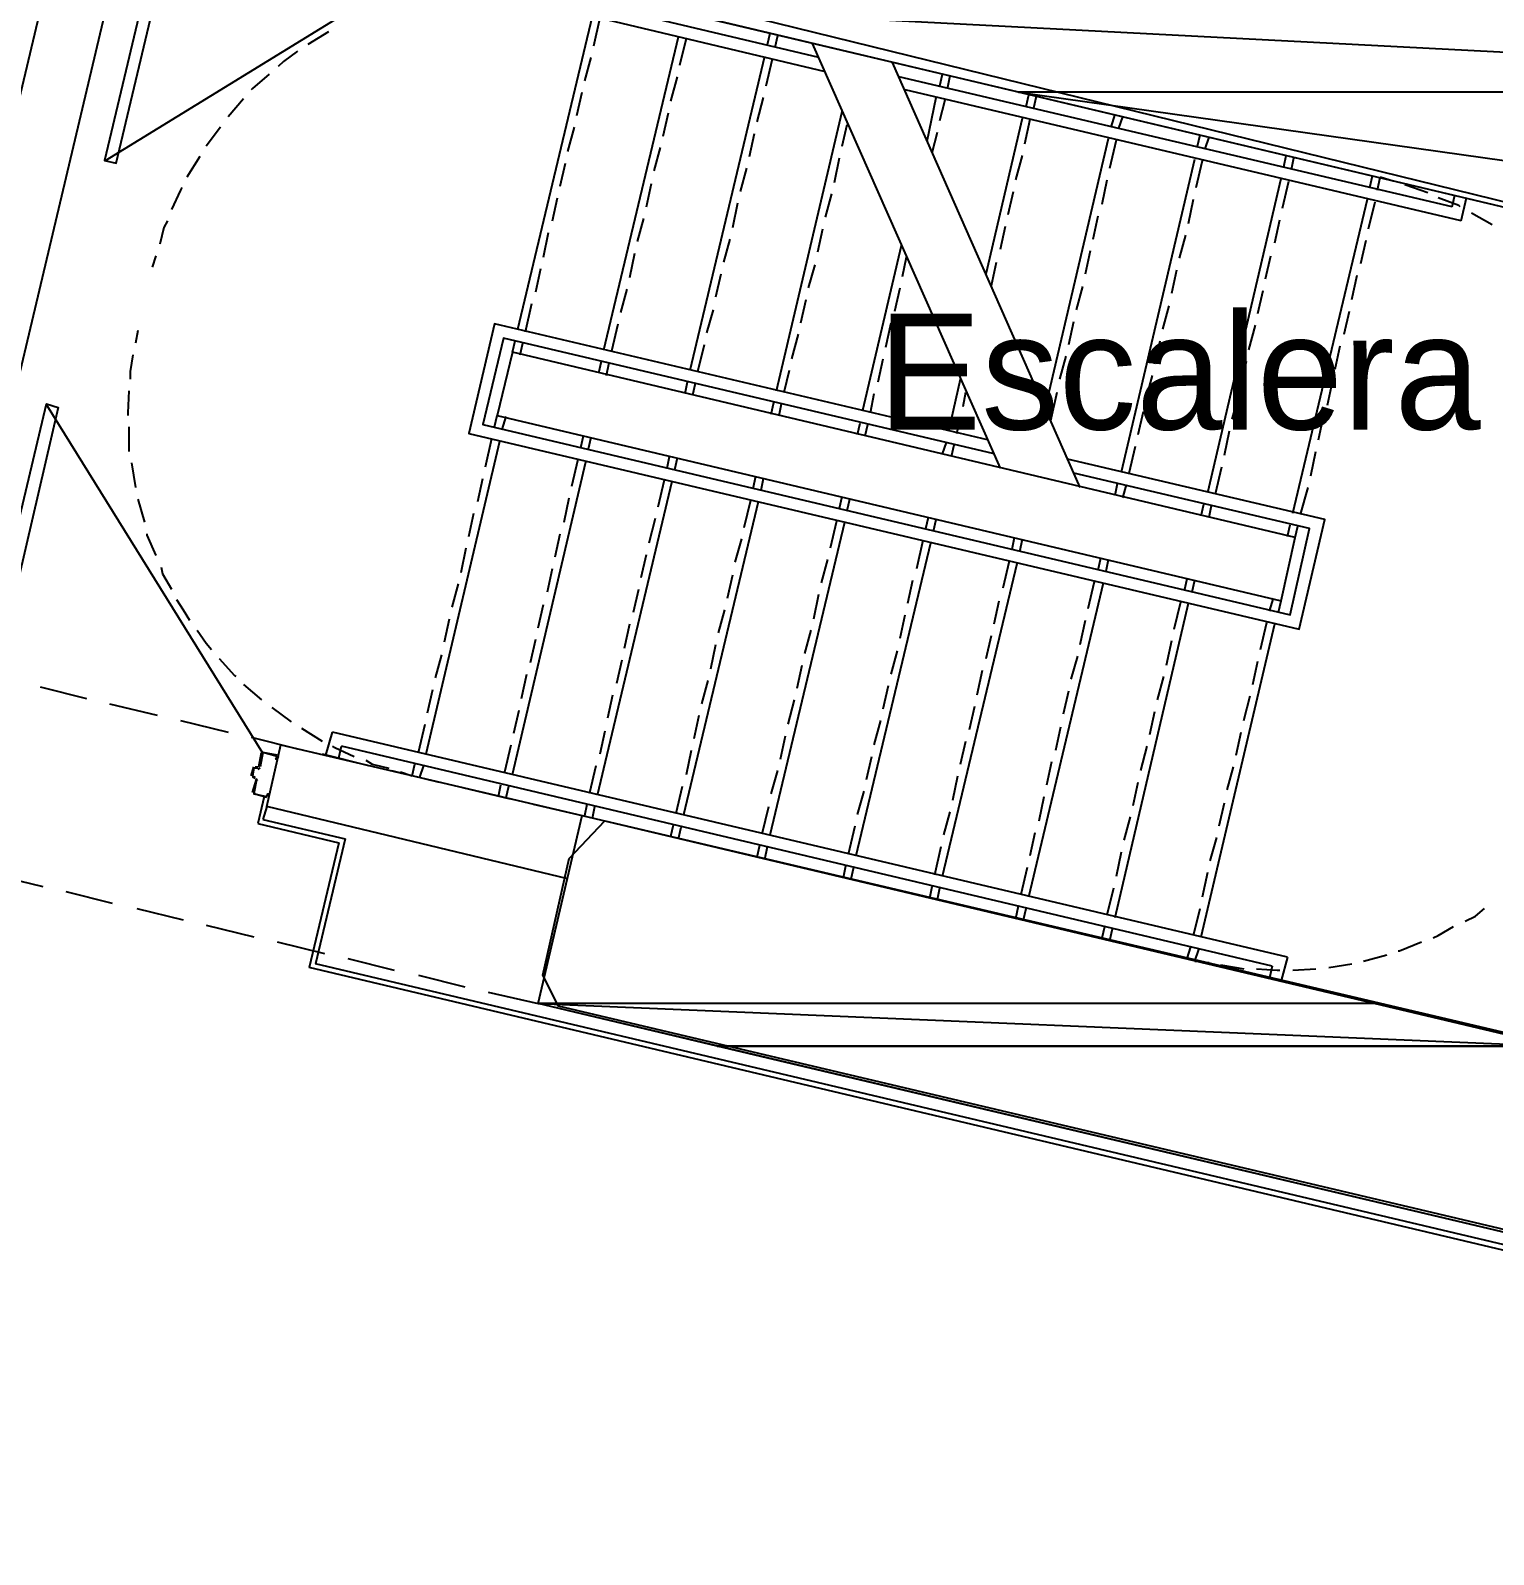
# Model space of a CAD drawing. Header units: feet. Extents: x -84 to 198, y -22 to 181.
# Drawn here: x 91.3 to 106.45, y 98.92 to 114.71 of the extents above; entities that cross this region are included whole.
import ezdxf
from ezdxf.enums import TextEntityAlignment as Align

# ---------------------------------------------------------------- set-up
doc = ezdxf.new("R2010")
doc.units = ezdxf.units.FT
for name, color, linetype in [('A-AREA-COMUN', 252, 'CONTINUOUS'), ('A-LINEA', 7, 'CONTINUOUS'), ('A-MURO-CONCRETO', 8, 'CONTINUOUS'), ('A-NOMBRE-ESPACIO', 2, 'CONTINUOUS')]:
    doc.layers.add(name, color=color, linetype=linetype)

msp = doc.modelspace()

# ---------------------------------------------------------------- linework, layer by layer
at = {"layer": 'A-AREA-COMUN'}
for points in [[(108.992, 112.3378), (97.28, 115.2178)], [(109.408, 101.6178), (96.768, 104.6044), (96.608, 104.9244), (96.88, 106.1333), (97.248, 106.5244), (107.072, 104.2133)]]:
    msp.add_lwpolyline(points, dxfattribs=at)
at = {"layer": 'A-LINEA'}
for p, q in [((91.7467, 116.3911), (89.8267, 108.2844)), ((91.7467, 116.3911), (89.8267, 108.2844)), ((92.3867, 116.2311), (90.4667, 108.1244)), ((92.3867, 116.2311), (90.4667, 108.1244)), ((92.0775, 113.3648), (95.6926, 115.5856)), ((92.0775, 113.3648), (95.6926, 115.5856)), ((99.4667, 114.4311), (96.3733, 115.1644)), ((99.4667, 114.4311), (96.3733, 115.1644)), ((99.5333, 114.2844), (96.2267, 115.0711)), ((99.5333, 114.2844), (96.2267, 115.0711)), ((96.3467, 111.6178), (97.12, 114.8578)), ((96.3467, 111.6178), (97.12, 114.8578)), ((97.1333, 114.5511), (97.2, 114.8444)), ((97.1333, 114.5511), (97.2, 114.8444)), ((97.24, 111.4044), (98.0133, 114.6444)), ((97.24, 111.4044), (98.0133, 114.6444)), ((98.0267, 114.3511), (98.0933, 114.6311)), ((98.0267, 114.3511), (98.0933, 114.6311)), ((98.9333, 114.5644), (98.96, 114.6844)), ((98.9333, 114.5644), (98.96, 114.6844)), ((99.0133, 114.5378), (99.04, 114.6578)), ((99.0133, 114.5378), (99.04, 114.6578)), ((101.3467, 110.1778), (99.4, 114.5778)), ((101.3467, 110.1778), (99.4, 114.5778)), ((97.04, 114.1911), (97.1067, 114.4311)), ((97.04, 114.1911), (97.1067, 114.4311)), ((98.1333, 111.1911), (98.9067, 114.4444)), ((98.1333, 111.1911), (98.9067, 114.4444)), ((98.92, 114.1378), (98.9867, 114.4178)), ((98.92, 114.1378), (98.9867, 114.4178)), ((102.1733, 109.9778), (100.2267, 114.3778)), ((102.1733, 109.9778), (100.2267, 114.3778)), ((97.9333, 113.9778), (98, 114.2311)), ((97.9333, 113.9778), (98, 114.2311)), ((106.0267, 112.8844), (100.2933, 114.2311)), ((106.0267, 112.8844), (100.2933, 114.2311)), ((100.72, 114.1378), (100.7467, 114.2578)), ((100.72, 114.1378), (100.7467, 114.2578)), ((100.8, 114.1244), (100.8267, 114.2444)), ((100.8, 114.1244), (100.8267, 114.2444)), ((93.5067, 114.0044), (93.3467, 113.8178)), ((93.5067, 114.0044), (93.3467, 113.8178)), ((96.96, 113.8311), (97.0133, 114.0711)), ((96.96, 113.8311), (97.0133, 114.0711)), ((98.8267, 113.7644), (98.8933, 114.0178)), ((98.8267, 113.7644), (98.8933, 114.0178)), ((106.12, 112.7378), (100.36, 114.0978)), ((106.12, 112.7378), (100.36, 114.0978)), ((100.5867, 113.5644), (100.68, 114.0178)), ((100.5867, 113.5644), (100.68, 114.0178)), ((100.72, 113.7778), (100.7733, 113.9911)), ((100.72, 113.7778), (100.7733, 113.9911)), ((101.6133, 113.9244), (101.64, 114.0444)), ((101.6133, 113.9244), (101.64, 114.0444)), ((101.6933, 113.9111), (101.72, 114.0311)), ((101.6933, 113.9111), (101.72, 114.0311)), ((97.8533, 113.6178), (97.9067, 113.8578)), ((97.8533, 113.6178), (97.9067, 113.8578)), ((99.0267, 110.9778), (99.7067, 113.8711)), ((99.0267, 110.9778), (99.7067, 113.8711)), ((102.4933, 113.7111), (102.5333, 113.8444)), ((102.4933, 113.7111), (102.5333, 113.8444)), ((93.2667, 113.7111), (93.12, 113.5111)), ((93.2667, 113.7111), (93.12, 113.5111)), ((96.8667, 113.4578), (96.9333, 113.7111)), ((96.8667, 113.4578), (96.9333, 113.7111)), ((99.7067, 113.5111), (99.76, 113.7378)), ((99.7067, 113.5111), (99.76, 113.7378)), ((101.2, 112.1911), (101.5733, 113.8044)), ((101.2, 112.1911), (101.5733, 113.8044)), ((101.6, 113.5378), (101.6533, 113.7911)), ((101.6, 113.5378), (101.6533, 113.7911)), ((102.5733, 113.6978), (102.6133, 113.8178)), ((102.5733, 113.6978), (102.6133, 113.8178)), ((98.7467, 113.4044), (98.8, 113.6444)), ((98.7467, 113.4044), (98.8, 113.6444)), ((100.64, 113.4444), (100.6933, 113.6578)), ((100.64, 113.4444), (100.6933, 113.6578)), ((101.8133, 110.8044), (102.4667, 113.5911)), ((101.8133, 110.8044), (102.4667, 113.5911)), ((102.48, 113.2844), (102.5467, 113.5778)), ((102.48, 113.2844), (102.5467, 113.5778)), ((103.3867, 113.5111), (103.4133, 113.6311)), ((103.3867, 113.5111), (103.4133, 113.6311)), ((103.4667, 113.4844), (103.5067, 113.6044)), ((103.4667, 113.4844), (103.5067, 113.6044)), ((93.0533, 113.4044), (92.92, 113.1911)), ((93.0533, 113.4044), (92.92, 113.1911)), ((97.76, 113.2578), (97.8267, 113.4978)), ((97.76, 113.2578), (97.8267, 113.4978)), ((99.6267, 113.1378), (99.68, 113.3911)), ((99.6267, 113.1378), (99.68, 113.3911)), ((101.5067, 113.1644), (101.5733, 113.4178)), ((101.5067, 113.1644), (101.5733, 113.4178)), ((102.6, 110.1378), (103.36, 113.3778)), ((102.6, 110.1378), (103.36, 113.3778)), ((103.3733, 113.0844), (103.44, 113.3644)), ((103.3733, 113.0844), (103.44, 113.3644)), ((104.28, 113.2978), (104.3067, 113.4178)), ((104.28, 113.2978), (104.3067, 113.4178)), ((104.36, 113.2711), (104.3867, 113.3911)), ((104.36, 113.2711), (104.3867, 113.3911)), ((96.7867, 113.0978), (96.84, 113.3378)), ((96.7867, 113.0978), (96.84, 113.3378)), ((98.6533, 113.0444), (98.72, 113.2844)), ((98.6533, 113.0444), (98.72, 113.2844)), ((105.1733, 113.0844), (105.2, 113.2044)), ((105.1733, 113.0844), (105.2, 113.2044)), ((105.2533, 113.0578), (105.28, 113.1911)), ((105.2533, 113.0578), (105.28, 113.1911)), ((105.4133, 113.1511), (105.28, 113.1911)), ((105.4133, 113.1511), (105.28, 113.1911)), ((97.68, 112.8844), (97.7333, 113.1244)), ((97.68, 112.8844), (97.7333, 113.1244)), ((101.4267, 112.8044), (101.48, 113.0444)), ((101.4267, 112.8044), (101.48, 113.0444)), ((102.4, 112.9111), (102.4533, 113.1644)), ((102.4, 112.9111), (102.4533, 113.1644)), ((103.4933, 109.9244), (104.2533, 113.1778)), ((103.4933, 109.9244), (104.2533, 113.1778)), ((104.2667, 112.8711), (104.3333, 113.1511)), ((104.2667, 112.8711), (104.3333, 113.1511)), ((96.7067, 112.7378), (96.76, 112.9778)), ((96.7067, 112.7378), (96.76, 112.9778)), ((98.5733, 112.6711), (98.6267, 112.9244)), ((98.5733, 112.6711), (98.6267, 112.9244)), ((99.5333, 112.7778), (99.6, 113.0178)), ((99.5333, 112.7778), (99.6, 113.0178)), ((103.2933, 112.7111), (103.3467, 112.9644)), ((103.2933, 112.7111), (103.3467, 112.9644)), ((104.3733, 109.7111), (105.1467, 112.9644)), ((104.3733, 109.7111), (105.1467, 112.9644)), ((105.16, 112.6578), (105.2267, 112.9378)), ((105.16, 112.6578), (105.2267, 112.9378)), ((106.0267, 112.8844), (106.0533, 113.0044)), ((106.0267, 112.8844), (106.0533, 113.0044)), ((106.12, 112.7378), (106.1733, 112.9778)), ((106.12, 112.7378), (106.1733, 112.9778)), ((97.5867, 112.5244), (97.6533, 112.7644)), ((97.5867, 112.5244), (97.6533, 112.7644)), ((102.3067, 112.5511), (102.36, 112.7911)), ((102.3067, 112.5511), (102.36, 112.7911)), ((104.1867, 112.5111), (104.24, 112.7511)), ((104.1867, 112.5111), (104.24, 112.7511)), ((106.44, 112.6978), (106.2267, 112.8178)), ((106.44, 112.6978), (106.2267, 112.8178)), ((96.6133, 112.3644), (96.6667, 112.6178)), ((96.6133, 112.3644), (96.6667, 112.6178)), ((99.4533, 112.4178), (99.5067, 112.6578)), ((99.4533, 112.4178), (99.5067, 112.6578)), ((101.3467, 112.4444), (101.4, 112.6844)), ((101.3467, 112.4444), (101.4, 112.6844)), ((103.2, 112.3511), (103.2667, 112.5911)), ((103.2, 112.3511), (103.2667, 112.5911)), ((97.5067, 112.1511), (97.56, 112.4044)), ((97.5067, 112.1511), (97.56, 112.4044)), ((98.48, 112.3111), (98.5467, 112.5511)), ((98.48, 112.3111), (98.5467, 112.5511)), ((99.92, 110.7778), (100.32, 112.4844)), ((99.92, 110.7778), (100.32, 112.4844)), ((102.2267, 112.1911), (102.28, 112.4311)), ((102.2267, 112.1911), (102.28, 112.4311)), ((105.08, 112.2978), (105.1333, 112.5378)), ((105.08, 112.2978), (105.1333, 112.5378)), ((92.6, 112.3778), (92.56, 112.2578)), ((92.6, 112.3778), (92.56, 112.2578)), ((96.5333, 112.0044), (96.5867, 112.2444)), ((96.5333, 112.0044), (96.5867, 112.2444)), ((99.36, 112.0444), (99.4267, 112.2844)), ((99.36, 112.0444), (99.4267, 112.2844)), ((100.3333, 112.1644), (100.3733, 112.3644)), ((100.3333, 112.1644), (100.3733, 112.3644)), ((101.2533, 112.0711), (101.3067, 112.3111)), ((101.2533, 112.0711), (101.3067, 112.3111)), ((104.0933, 112.1378), (104.1467, 112.3778)), ((104.0933, 112.1378), (104.1467, 112.3778)), ((98.4, 111.9511), (98.4533, 112.1911)), ((98.4, 111.9511), (98.4533, 112.1911)), ((103.12, 111.9911), (103.1733, 112.2311)), ((103.12, 111.9911), (103.1733, 112.2311)), ((104.9867, 111.9244), (105.04, 112.1778)), ((104.9867, 111.9244), (105.04, 112.1778)), ((97.4133, 111.7911), (97.48, 112.0311)), ((97.4133, 111.7911), (97.48, 112.0311)), ((100.2533, 111.8044), (100.3067, 112.0444)), ((100.2533, 111.8044), (100.3067, 112.0444)), ((102.1333, 111.8178), (102.2, 112.0578)), ((102.1333, 111.8178), (102.2, 112.0578)), ((104.0133, 111.7778), (104.0667, 112.0178)), ((104.0133, 111.7778), (104.0667, 112.0178)), ((96.4267, 111.5911), (96.4933, 111.8844)), ((96.4267, 111.5911), (96.4933, 111.8844)), ((98.3067, 111.5778), (98.3733, 111.8178)), ((98.3067, 111.5778), (98.3733, 111.8178)), ((99.28, 111.6844), (99.3333, 111.9244)), ((99.28, 111.6844), (99.3333, 111.9244)), ((103.0267, 111.6178), (103.0933, 111.8578)), ((103.0267, 111.6178), (103.0933, 111.8578)), ((104.9067, 111.5644), (104.96, 111.8044)), ((104.9067, 111.5644), (104.96, 111.8044)), ((97.32, 111.3911), (97.3867, 111.6711)), ((97.32, 111.3911), (97.3867, 111.6711)), ((100.16, 111.4311), (100.2133, 111.6844)), ((100.16, 111.4311), (100.2133, 111.6844)), ((102.0533, 111.4578), (102.1067, 111.6978)), ((102.0533, 111.4578), (102.1067, 111.6978)), ((103.92, 111.4044), (103.9867, 111.6578)), ((103.92, 111.4044), (103.9867, 111.6578)), ((92.4133, 111.6044), (92.3867, 111.4711)), ((92.4133, 111.6044), (92.3867, 111.4711)), ((96.2933, 111.3778), (96.32, 111.4978)), ((96.2933, 111.3778), (96.32, 111.4978)), ((96.3733, 111.3511), (96.4, 111.4711)), ((96.3733, 111.3511), (96.4, 111.4711)), ((98.2133, 111.1778), (98.28, 111.4578)), ((98.2133, 111.1778), (98.28, 111.4578)), ((99.1867, 111.3111), (99.2533, 111.5644)), ((99.1867, 111.3111), (99.2533, 111.5644)), ((102.9467, 111.2578), (103, 111.4978)), ((102.9467, 111.2578), (103, 111.4978)), ((100.08, 111.0711), (100.1333, 111.3111)), ((100.08, 111.0711), (100.1333, 111.3111)), ((101.96, 111.0978), (102.0267, 111.3378)), ((101.96, 111.0978), (102.0267, 111.3378)), ((104.8133, 111.2044), (104.8667, 111.4444)), ((104.8133, 111.2044), (104.8667, 111.4444)), ((97.1867, 111.1644), (97.2133, 111.2844)), ((97.1867, 111.1644), (97.2133, 111.2844)), ((97.2667, 111.1378), (97.2933, 111.2711)), ((97.2667, 111.1378), (97.2933, 111.2711)), ((99.1067, 110.9644), (99.16, 111.1911)), ((99.1067, 110.9644), (99.16, 111.1911)), ((103.84, 111.0444), (103.8933, 111.2844)), ((103.84, 111.0444), (103.8933, 111.2844)), ((98.08, 110.9511), (98.1067, 111.0711)), ((98.08, 110.9511), (98.1067, 111.0711)), ((98.16, 110.9378), (98.1867, 111.0578)), ((98.16, 110.9378), (98.1867, 111.0578)), ((100.8133, 110.5644), (100.9333, 111.0978)), ((100.8133, 110.5644), (100.9333, 111.0978)), ((102.8533, 110.8844), (102.92, 111.1378)), ((102.8533, 110.8844), (102.92, 111.1378)), ((104.7333, 110.8311), (104.7867, 111.0711)), ((104.7333, 110.8311), (104.7867, 111.0711)), ((93.7059, 107.2256), (91.4691, 110.8307)), ((93.7059, 107.2256), (91.4691, 110.8307)), ((98.9733, 110.7378), (99, 110.8578)), ((98.9733, 110.7378), (99, 110.8578)), ((99.0533, 110.7244), (99.08, 110.8444)), ((99.0533, 110.7244), (99.08, 110.8444)), ((100, 110.7511), (100.04, 110.9511)), ((100, 110.7511), (100.04, 110.9511)), ((100.96, 110.8178), (100.9867, 110.9644)), ((100.96, 110.8178), (100.9867, 110.9644)), ((101.8667, 110.6711), (101.9333, 110.9644)), ((101.8667, 110.6711), (101.9333, 110.9644)), ((103.7467, 110.6844), (103.8133, 110.9244)), ((103.7467, 110.6844), (103.8133, 110.9244)), ((96.1067, 110.6044), (96.1333, 110.7244)), ((96.1067, 110.6044), (96.1333, 110.7244)), ((96.1867, 110.5778), (96.2267, 110.7111)), ((96.1867, 110.5778), (96.2267, 110.7111)), ((100.8933, 110.5378), (100.9333, 110.6978)), ((100.8933, 110.5378), (100.9333, 110.6978)), ((102.7733, 110.5244), (102.8267, 110.7644)), ((102.7733, 110.5244), (102.8267, 110.7644)), ((104.64, 110.4711), (104.6933, 110.7111)), ((104.64, 110.4711), (104.6933, 110.7111)), ((92.32, 110.6044), (92.32, 110.3511)), ((92.32, 110.6044), (92.32, 110.3511)), ((97, 110.3911), (97.0267, 110.5111)), ((97, 110.3911), (97.0267, 110.5111)), ((99.8667, 110.5244), (99.8933, 110.6444)), ((99.8667, 110.5244), (99.8933, 110.6444)), ((99.9467, 110.5111), (99.9733, 110.6311)), ((99.9467, 110.5111), (99.9733, 110.6311)), ((103.6667, 110.3111), (103.72, 110.5644)), ((103.6667, 110.3111), (103.72, 110.5644)), ((95.4, 107.2178), (96.16, 110.4578)), ((95.4, 107.2178), (96.16, 110.4578)), ((96.0133, 110.1911), (96.08, 110.4844)), ((96.0133, 110.1911), (96.08, 110.4844)), ((97.08, 110.3778), (97.1067, 110.4978)), ((97.08, 110.3778), (97.1067, 110.4978)), ((100.7467, 110.3244), (100.7867, 110.4444)), ((100.7467, 110.3244), (100.7867, 110.4444)), ((100.84, 110.2978), (100.8667, 110.4178)), ((100.84, 110.2978), (100.8667, 110.4178)), ((102.68, 110.1244), (102.7467, 110.4044)), ((102.68, 110.1244), (102.7467, 110.4044)), ((104.56, 110.0978), (104.6133, 110.3511)), ((104.56, 110.0978), (104.6133, 110.3511)), ((92.3467, 110.2311), (92.3867, 109.9778)), ((92.3467, 110.2311), (92.3867, 109.9778)), ((96.2933, 107.0044), (97.0533, 110.2444)), ((96.2933, 107.0044), (97.0533, 110.2444)), ((96.9067, 109.9911), (96.9733, 110.2711)), ((96.9067, 109.9911), (96.9733, 110.2711)), ((97.8933, 110.1778), (97.92, 110.2978)), ((97.8933, 110.1778), (97.92, 110.2978)), ((97.9733, 110.1644), (98, 110.2844)), ((97.9733, 110.1644), (98, 110.2844)), ((95.9333, 109.8311), (95.9867, 110.0711)), ((95.9333, 109.8311), (95.9867, 110.0711)), ((97.1733, 106.7911), (97.9467, 110.0444)), ((97.1733, 106.7911), (97.9467, 110.0444)), ((97.8, 109.7778), (97.8667, 110.0578)), ((97.8, 109.7778), (97.8667, 110.0578)), ((98.7867, 109.9644), (98.8133, 110.0978)), ((98.7867, 109.9644), (98.8133, 110.0978)), ((98.8667, 109.9511), (98.8933, 110.0711)), ((98.8667, 109.9511), (98.8933, 110.0711)), ((103.5733, 109.9111), (103.64, 110.1911)), ((103.5733, 109.9111), (103.64, 110.1911)), ((99.68, 109.7644), (99.7067, 109.8844)), ((99.68, 109.7644), (99.7067, 109.8844)), ((102.5333, 109.8978), (102.56, 110.0178)), ((102.5333, 109.8978), (102.56, 110.0178)), ((102.6133, 109.8711), (102.6533, 110.0044)), ((102.6133, 109.8711), (102.6533, 110.0044)), ((104.4533, 109.6978), (104.5333, 109.9778)), ((104.4533, 109.6978), (104.5333, 109.9778)), ((92.4133, 109.8578), (92.48, 109.6178)), ((92.4133, 109.8578), (92.48, 109.6178)), ((96.8267, 109.6178), (96.88, 109.8711)), ((96.8267, 109.6178), (96.88, 109.8711)), ((98.0667, 106.5911), (98.84, 109.8311)), ((98.0667, 106.5911), (98.84, 109.8311)), ((98.6933, 109.5644), (98.76, 109.8444)), ((98.6933, 109.5644), (98.76, 109.8444)), ((99.76, 109.7378), (99.7867, 109.8578)), ((99.76, 109.7378), (99.7867, 109.8578)), ((103.4267, 109.6844), (103.4533, 109.8044)), ((103.4267, 109.6844), (103.4533, 109.8044)), ((103.5067, 109.6711), (103.5333, 109.7911)), ((103.5067, 109.6711), (103.5333, 109.7911)), ((95.84, 109.4711), (95.8933, 109.7111)), ((95.84, 109.4711), (95.8933, 109.7111)), ((97.7067, 109.4044), (97.7733, 109.6578)), ((97.7067, 109.4044), (97.7733, 109.6578)), ((98.96, 106.3778), (99.7333, 109.6178)), ((98.96, 106.3778), (99.7333, 109.6178)), ((99.5867, 109.3511), (99.6533, 109.6311)), ((99.5867, 109.3511), (99.6533, 109.6311)), ((100.5733, 109.5511), (100.6, 109.6711)), ((100.5733, 109.5511), (100.6, 109.6711)), ((100.6533, 109.5244), (100.68, 109.6444)), ((100.6533, 109.5244), (100.68, 109.6444)), ((104.32, 109.4711), (104.3467, 109.5911)), ((104.32, 109.4711), (104.3467, 109.5911)), ((104.4, 109.4578), (104.4267, 109.5778)), ((104.4, 109.4578), (104.4267, 109.5778)), ((96.7333, 109.2578), (96.7867, 109.4978)), ((96.7333, 109.2578), (96.7867, 109.4978)), ((98.6, 109.2044), (98.6667, 109.4444)), ((98.6, 109.2044), (98.6667, 109.4444)), ((99.8533, 106.1644), (100.6267, 109.4044)), ((99.8533, 106.1644), (100.6267, 109.4044)), ((100.48, 109.1378), (100.5467, 109.4311)), ((100.48, 109.1378), (100.5467, 109.4311)), ((101.4667, 109.3378), (101.4933, 109.4578)), ((101.4667, 109.3378), (101.4933, 109.4578)), ((101.5467, 109.3111), (101.5733, 109.4444)), ((101.5467, 109.3111), (101.5733, 109.4444)), ((95.76, 109.0978), (95.8133, 109.3511)), ((95.76, 109.0978), (95.8133, 109.3511)), ((97.6267, 109.0444), (97.68, 109.2844)), ((97.6267, 109.0444), (97.68, 109.2844)), ((102.36, 109.1244), (102.3867, 109.2444)), ((102.36, 109.1244), (102.3867, 109.2444)), ((96.6533, 108.8978), (96.7067, 109.1378)), ((96.6533, 108.8978), (96.7067, 109.1378)), ((99.4933, 108.9911), (99.56, 109.2311)), ((99.4933, 108.9911), (99.56, 109.2311)), ((100.7467, 105.9511), (101.52, 109.1911)), ((100.7467, 105.9511), (101.52, 109.1911)), ((101.3733, 108.9378), (101.44, 109.2178)), ((101.3733, 108.9378), (101.44, 109.2178)), ((102.44, 109.1111), (102.4667, 109.2311)), ((102.44, 109.1111), (102.4667, 109.2311)), ((95.6667, 108.7378), (95.7333, 108.9778)), ((95.6667, 108.7378), (95.7333, 108.9778)), ((98.52, 108.8311), (98.5733, 109.0711)), ((98.52, 108.8311), (98.5733, 109.0711)), ((100.3867, 108.7778), (100.44, 109.0178)), ((100.3867, 108.7778), (100.44, 109.0178)), ((101.64, 105.7378), (102.4133, 108.9911)), ((101.64, 105.7378), (102.4133, 108.9911)), ((102.2533, 108.7244), (102.32, 109.0044)), ((102.2533, 108.7244), (102.32, 109.0044)), ((103.2533, 108.9111), (103.28, 109.0311)), ((103.2533, 108.9111), (103.28, 109.0311)), ((103.3333, 108.8978), (103.36, 109.0178)), ((103.3333, 108.8978), (103.36, 109.0178)), ((97.5467, 108.6844), (97.6, 108.9244)), ((97.5467, 108.6844), (97.6, 108.9244)), ((99.4133, 108.6178), (99.4667, 108.8711)), ((99.4133, 108.6178), (99.4667, 108.8711)), ((101.28, 108.5644), (101.3333, 108.8044)), ((101.28, 108.5644), (101.3333, 108.8044)), ((102.5333, 105.5244), (103.2933, 108.7778)), ((102.5333, 105.5244), (103.2933, 108.7778)), ((103.1467, 108.5111), (103.2133, 108.7911)), ((103.1467, 108.5111), (103.2133, 108.7911)), ((104.1333, 108.6978), (104.1733, 108.8311)), ((104.1333, 108.6978), (104.1733, 108.8311)), ((104.2267, 108.6844), (104.2533, 108.8044)), ((104.2267, 108.6844), (104.2533, 108.8044)), ((95.5867, 108.3778), (95.64, 108.6178)), ((95.5867, 108.3778), (95.64, 108.6178)), ((96.56, 108.5244), (96.6133, 108.7644)), ((96.56, 108.5244), (96.6133, 108.7644)), ((98.4267, 108.4711), (98.4933, 108.7111)), ((98.4267, 108.4711), (98.4933, 108.7111)), ((100.3067, 108.4178), (100.36, 108.6578)), ((100.3067, 108.4178), (100.36, 108.6578)), ((97.4533, 108.3111), (97.5067, 108.5644)), ((97.4533, 108.3111), (97.5067, 108.5644)), ((99.32, 108.2578), (99.3867, 108.4978)), ((99.32, 108.2578), (99.3867, 108.4978)), ((102.1733, 108.3511), (102.2267, 108.6044)), ((102.1733, 108.3511), (102.2267, 108.6044)), ((103.4267, 105.3244), (104.1867, 108.5644)), ((103.4267, 105.3244), (104.1867, 108.5644)), ((104.04, 108.2978), (104.1067, 108.5778)), ((104.04, 108.2978), (104.1067, 108.5778)), ((96.48, 108.1644), (96.5333, 108.4044)), ((96.48, 108.1644), (96.5333, 108.4044)), ((98.3467, 108.0978), (98.4, 108.3511)), ((98.3467, 108.0978), (98.4, 108.3511)), ((101.2, 108.2044), (101.2533, 108.4444)), ((101.2, 108.2044), (101.2533, 108.4444)), ((103.0667, 108.1378), (103.12, 108.3911)), ((103.0667, 108.1378), (103.12, 108.3911)), ((95.4933, 108.0044), (95.56, 108.2444)), ((95.4933, 108.0044), (95.56, 108.2444)), ((97.3733, 107.9511), (97.4267, 108.1911)), ((97.3733, 107.9511), (97.4267, 108.1911)), ((100.2133, 108.0444), (100.28, 108.2844)), ((100.2133, 108.0444), (100.28, 108.2844)), ((102.08, 107.9911), (102.1467, 108.2311)), ((102.08, 107.9911), (102.1467, 108.2311)), ((103.96, 107.9378), (104.0133, 108.1778)), ((103.96, 107.9378), (104.0133, 108.1778)), ((96.3867, 107.7911), (96.44, 108.0444)), ((96.3867, 107.7911), (96.44, 108.0444)), ((99.24, 107.8978), (99.2933, 108.1378)), ((99.24, 107.8978), (99.2933, 108.1378)), ((101.1067, 107.8311), (101.16, 108.0844)), ((101.1067, 107.8311), (101.16, 108.0844)), ((102.9733, 107.7778), (103.04, 108.0178)), ((102.9733, 107.7778), (103.04, 108.0178)), ((91.4, 107.9111), (91.88, 107.7911)), ((91.4, 107.9111), (91.88, 107.7911)), ((93.5067, 107.9378), (93.6933, 107.7778)), ((93.5067, 107.9378), (93.6933, 107.7778)), ((95.4133, 107.6444), (95.4667, 107.8844)), ((95.4133, 107.6444), (95.4667, 107.8844)), ((97.28, 107.5911), (97.3333, 107.8311)), ((97.28, 107.5911), (97.3333, 107.8311)), ((98.2533, 107.7378), (98.32, 107.9778)), ((98.2533, 107.7378), (98.32, 107.9778)), ((100.1333, 107.6844), (100.1867, 107.9244)), ((100.1333, 107.6844), (100.1867, 107.9244)), ((102, 107.6311), (102.0533, 107.8711)), ((102, 107.6311), (102.0533, 107.8711)), ((92.12, 107.7378), (92.6133, 107.6178)), ((92.12, 107.7378), (92.6133, 107.6178)), ((93.8, 107.6978), (94, 107.5511)), ((93.8, 107.6978), (94, 107.5511)), ((96.3067, 107.4311), (96.36, 107.6711)), ((96.3067, 107.4311), (96.36, 107.6711)), ((99.1467, 107.5244), (99.2133, 107.7778)), ((99.1467, 107.5244), (99.2133, 107.7778)), ((101.0267, 107.4711), (101.08, 107.7111)), ((101.0267, 107.4711), (101.08, 107.7111)), ((103.8667, 107.5644), (103.9333, 107.8178)), ((103.8667, 107.5644), (103.9333, 107.8178)), ((92.8533, 107.5644), (93.3467, 107.4444)), ((92.8533, 107.5644), (93.3467, 107.4444)), ((95.32, 107.2311), (95.3867, 107.5244)), ((95.32, 107.2311), (95.3867, 107.5244)), ((98.1733, 107.3778), (98.2267, 107.6178)), ((98.1733, 107.3778), (98.2267, 107.6178)), ((100.04, 107.3111), (100.1067, 107.5644)), ((100.04, 107.3111), (100.1067, 107.5644)), ((102.8933, 107.4178), (102.9467, 107.6578)), ((102.8933, 107.4178), (102.9467, 107.6578)), ((93.5867, 107.3911), (94.0667, 107.2711)), ((93.5867, 107.3911), (94.0667, 107.2711)), ((94.1067, 107.4844), (94.32, 107.3511)), ((94.1067, 107.4844), (94.32, 107.3511)), ((94.36, 107.2044), (94.4267, 107.4444)), ((94.36, 107.2044), (94.4267, 107.4444)), ((104.32, 105.1111), (94.4267, 107.4444)), ((104.32, 105.1111), (94.4267, 107.4444)), ((97.2, 107.2178), (97.2533, 107.4578)), ((97.2, 107.2178), (97.2533, 107.4578)), ((99.0667, 107.1644), (99.12, 107.4044)), ((99.0667, 107.1644), (99.12, 107.4044)), ((100.9333, 107.1111), (100.9867, 107.3511)), ((100.9333, 107.1111), (100.9867, 107.3511)), ((101.92, 107.2578), (101.9733, 107.4978)), ((101.92, 107.2578), (101.9733, 107.4978)), ((103.7867, 107.2044), (103.84, 107.4444)), ((103.7867, 107.2044), (103.84, 107.4444)), ((93.6667, 107.0844), (93.6933, 107.2311)), ((93.6667, 107.0844), (93.6933, 107.2311)), ((94.32, 107.2178), (94.8, 107.0978)), ((94.32, 107.2178), (94.8, 107.0978)), ((94.4933, 107.1778), (94.52, 107.2978)), ((94.4933, 107.1778), (94.52, 107.2978)), ((104.16, 105.0178), (94.52, 107.2978)), ((104.16, 105.0178), (94.52, 107.2978)), ((96.2133, 107.0311), (96.28, 107.3111)), ((96.2133, 107.0311), (96.28, 107.3111)), ((98.0933, 107.0044), (98.1467, 107.2578)), ((98.0933, 107.0044), (98.1467, 107.2578)), ((102.8, 107.0444), (102.8667, 107.2978)), ((102.8, 107.0444), (102.8667, 107.2978)), ((93.5867, 106.9911), (93.6133, 107.0844)), ((93.5867, 106.9911), (93.6133, 107.0844)), ((93.6133, 107.0711), (93.6133, 107.0711)), ((93.6133, 107.0711), (93.6133, 107.0711)), ((93.6554, 107.0583), (93.6795, 107.0732)), ((93.6554, 107.0583), (93.6795, 107.0732)), ((93.8533, 107.1911), (93.8533, 107.1911)), ((93.8533, 107.1911), (93.8533, 107.1911)), ((95.04, 107.0444), (95.5333, 106.9244)), ((95.04, 107.0444), (95.5333, 106.9244)), ((95.2533, 106.9911), (95.28, 107.1111)), ((95.2533, 106.9911), (95.28, 107.1111)), ((95.3333, 106.9778), (95.3733, 107.0978)), ((95.3333, 106.9778), (95.3733, 107.0978)), ((97.0933, 106.8178), (97.16, 107.0978)), ((97.0933, 106.8178), (97.16, 107.0978)), ((98.9733, 106.8044), (99.04, 107.0444)), ((98.9733, 106.8044), (99.04, 107.0444)), ((99.96, 106.9511), (100.0133, 107.1911)), ((99.96, 106.9511), (100.0133, 107.1911)), ((101.8267, 106.8978), (101.88, 107.1378)), ((101.8267, 106.8978), (101.88, 107.1378)), ((103.6933, 106.8444), (103.76, 107.0844)), ((103.6933, 106.8444), (103.76, 107.0844)), ((93.6, 106.9911), (93.6, 106.9911)), ((93.6, 106.9911), (93.6, 106.9911)), ((93.6267, 106.9644), (93.6, 106.9778)), ((93.6267, 106.9644), (93.6, 106.9778)), ((93.6, 106.8178), (93.64, 106.9511)), ((93.6, 106.8178), (93.64, 106.9511)), ((93.6267, 106.9511), (93.6267, 106.9511)), ((93.6267, 106.9511), (93.6267, 106.9511)), ((93.6528, 106.9398), (93.6379, 106.9639)), ((93.6528, 106.9398), (93.6379, 106.9639)), ((95.1333, 107.0311), (95.2533, 106.9911)), ((95.1333, 107.0311), (95.2533, 106.9911)), ((96.1467, 106.7778), (96.1733, 106.8978)), ((96.1467, 106.7778), (96.1733, 106.8978)), ((96.2267, 106.7644), (96.2533, 106.8844)), ((96.2267, 106.7644), (96.2533, 106.8844)), ((97.9867, 106.6044), (98.0533, 106.8844)), ((97.9867, 106.6044), (98.0533, 106.8844)), ((100.8533, 106.7378), (100.9067, 106.9911)), ((100.8533, 106.7378), (100.9067, 106.9911)), ((102.72, 106.6844), (102.7733, 106.9244)), ((102.72, 106.6844), (102.7733, 106.9244)), ((93.72, 106.7778), (93.6533, 106.4978)), ((93.7467, 106.7778), (93.7467, 106.7778)), ((93.7467, 106.7778), (93.7467, 106.7778)), ((95.7733, 106.8711), (96.2667, 106.7511)), ((95.7733, 106.8711), (96.2667, 106.7511)), ((99.8667, 106.5911), (99.9333, 106.8311)), ((99.8667, 106.5911), (99.9333, 106.8311)), ((101.7467, 106.5244), (101.8, 106.7778)), ((101.7467, 106.5244), (101.8, 106.7778)), ((93.7467, 106.6711), (93.7067, 106.5378)), ((96.5067, 106.6978), (97.0133, 106.5778)), ((96.5067, 106.6978), (97.0133, 106.5778)), ((97.04, 106.5778), (97.0667, 106.6978)), ((97.04, 106.5778), (97.0667, 106.6978)), ((97.12, 106.5511), (97.1467, 106.6711)), ((97.12, 106.5511), (97.1467, 106.6711)), ((98.88, 106.3911), (98.9467, 106.6711)), ((98.88, 106.3911), (98.9467, 106.6711)), ((100.76, 106.3778), (100.8267, 106.6178)), ((100.76, 106.3778), (100.8267, 106.6178)), ((102.6267, 106.3244), (102.6933, 106.5644)), ((102.6267, 106.3244), (102.6933, 106.5644)), ((103.6133, 106.4711), (103.6667, 106.7111)), ((103.6133, 106.4711), (103.6667, 106.7111)), ((93.6533, 106.4978), (94.4933, 106.2978)), ((93.7067, 106.5378), (94.56, 106.3378)), ((97.9333, 106.3644), (97.96, 106.4844)), ((97.9333, 106.3644), (97.96, 106.4844)), ((98.0133, 106.3378), (98.04, 106.4578)), ((98.0133, 106.3378), (98.04, 106.4578)), ((99.7733, 106.1778), (99.84, 106.4711)), ((99.7733, 106.1778), (99.84, 106.4711)), ((101.6533, 106.1644), (101.7067, 106.4044)), ((101.6533, 106.1644), (101.7067, 106.4044)), ((94.4933, 106.2978), (94.1867, 105.0044)), ((94.56, 106.3378), (94.2533, 105.0444)), ((98.8267, 106.1511), (98.8533, 106.2711)), ((98.8267, 106.1511), (98.8533, 106.2711)), ((98.9067, 106.1244), (98.9333, 106.2578)), ((98.9067, 106.1244), (98.9333, 106.2578)), ((100.6667, 105.9644), (100.7333, 106.2578)), ((100.6667, 105.9644), (100.7333, 106.2578)), ((103.52, 106.1111), (103.5867, 106.3511)), ((103.52, 106.1111), (103.5867, 106.3511)), ((102.5467, 105.9511), (102.6, 106.2044)), ((102.5467, 105.9511), (102.6, 106.2044)), ((90.9333, 105.9644), (91.4267, 105.8444)), ((90.9333, 105.9644), (91.4267, 105.8444)), ((99.72, 105.9378), (99.7467, 106.0578)), ((99.72, 105.9378), (99.7467, 106.0578)), ((99.8, 105.9244), (99.8267, 106.0444)), ((99.8, 105.9244), (99.8267, 106.0444)), ((101.56, 105.7644), (101.6267, 106.0444)), ((101.56, 105.7644), (101.6267, 106.0444)), ((103.44, 105.7378), (103.4933, 105.9911)), ((103.44, 105.7378), (103.4933, 105.9911)), ((91.6667, 105.7911), (92.1467, 105.6711)), ((91.6667, 105.7911), (92.1467, 105.6711)), ((100.6133, 105.7244), (100.64, 105.8444)), ((100.6133, 105.7244), (100.64, 105.8444)), ((100.6933, 105.7111), (100.72, 105.8311)), ((100.6933, 105.7111), (100.72, 105.8311)), ((102.4533, 105.5511), (102.52, 105.8311)), ((102.4533, 105.5511), (102.52, 105.8311)), ((92.4, 105.6178), (92.88, 105.4978)), ((92.4, 105.6178), (92.88, 105.4978)), ((101.5067, 105.5111), (101.5333, 105.6444)), ((101.5067, 105.5111), (101.5333, 105.6444)), ((101.5867, 105.4978), (101.6133, 105.6178)), ((101.5867, 105.4978), (101.6133, 105.6178)), ((103.3467, 105.3378), (103.4133, 105.6178)), ((103.3467, 105.3378), (103.4133, 105.6178)), ((93.12, 105.4444), (93.6133, 105.3244)), ((93.12, 105.4444), (93.6133, 105.3244)), ((102.4, 105.3111), (102.4267, 105.4311)), ((102.4, 105.3111), (102.4267, 105.4311)), ((102.48, 105.2844), (102.5067, 105.4044)), ((102.48, 105.2844), (102.5067, 105.4044)), ((93.8533, 105.2711), (94.3467, 105.1511)), ((93.8533, 105.2711), (94.3467, 105.1511)), ((103.28, 105.0978), (103.32, 105.2178)), ((103.28, 105.0978), (103.32, 105.2178)), ((103.36, 105.0711), (103.4, 105.1911)), ((103.36, 105.0711), (103.4, 105.1911)), ((119.8667, 98.9244), (94.1867, 105.0044)), ((119.8267, 98.9911), (94.2533, 105.0444)), ((94.5867, 105.0978), (95.0667, 104.9778)), ((94.5867, 105.0978), (95.0667, 104.9778)), ((103.36, 105.0711), (103.5067, 105.0578)), ((103.36, 105.0711), (103.5067, 105.0578)), ((104.16, 105.0178), (104.1333, 104.8978)), ((104.16, 105.0178), (104.1333, 104.8978)), ((104.32, 105.1111), (104.2533, 104.8711)), ((104.32, 105.1111), (104.2533, 104.8711)), ((104.3733, 104.9778), (104.6133, 104.9911)), ((104.3733, 104.9778), (104.6133, 104.9911)), ((104.7467, 105.0044), (104.9867, 105.0444)), ((104.7467, 105.0044), (104.9867, 105.0444)), ((105.1067, 105.0711), (105.3467, 105.1378)), ((105.1067, 105.0711), (105.3467, 105.1378)), ((95.32, 104.9244), (95.8, 104.8044)), ((95.32, 104.9244), (95.8, 104.8044)), ((96.04, 104.7511), (96.56, 104.6311)), ((96.04, 104.7511), (96.56, 104.6311))]:
    msp.add_line(p, q, dxfattribs=at)
for points in [[(97.7333, 117.0311), (106.56, 114.9378), (106.7867, 115.9111), (114.5733, 114.0711), (113.88, 111.1511), (111.9333, 111.6178), (109.56, 101.5511), (96.56, 104.6311), (97.0133, 106.5778), (107.0933, 104.1911), (109.0133, 112.2978), (97.28, 115.0844), (97.7333, 117.0311)], [(97.7333, 117.0311), (106.56, 114.9378), (106.7867, 115.9111), (114.5733, 114.0711), (113.88, 111.1511), (111.9333, 111.6178), (109.56, 101.5511), (96.56, 104.6311), (97.0133, 106.5778), (107.0933, 104.1911), (109.0133, 112.2978), (97.28, 115.0844), (97.7333, 117.0311)], [(92.76, 116.2844), (92.0667, 113.3644), (92.1867, 113.3378), (92.88, 116.2578), (92.76, 116.2844)], [(92.76, 116.2844), (92.0667, 113.3644), (92.1867, 113.3378), (92.88, 116.2578), (92.76, 116.2844)], [(94.3867, 114.6978), (94.28, 114.6311), (94.1733, 114.5644)], [(94.3867, 114.6978), (94.28, 114.6311), (94.1733, 114.5644)], [(94.0667, 114.4978), (93.92, 114.3911), (93.8667, 114.3378)], [(94.0667, 114.4978), (93.92, 114.3911), (93.8667, 114.3378)], [(93.7733, 114.2578), (93.6, 114.1111), (93.5867, 114.0978)], [(93.7733, 114.2578), (93.6, 114.1111), (93.5867, 114.0978)], [(92.8667, 113.0844), (92.8533, 113.0578), (92.76, 112.8578)], [(92.8667, 113.0844), (92.8533, 113.0578), (92.76, 112.8578)], [(105.7733, 113.0311), (105.6933, 113.0578), (105.5333, 113.1111)], [(105.7733, 113.0311), (105.6933, 113.0578), (105.5333, 113.1111)], [(106.1067, 112.8844), (106.0933, 112.8978), (105.88, 112.9778)], [(106.1067, 112.8844), (106.0933, 112.8978), (105.88, 112.9778)], [(92.72, 112.7378), (92.68, 112.6711), (92.64, 112.4978)], [(92.72, 112.7378), (92.68, 112.6711), (92.64, 112.4978)], [(101.2133, 110.4711), (96.1067, 111.6711), (95.84, 110.5378), (104.44, 108.5111), (104.7067, 109.6444), (102.04, 110.2711)], [(101.2133, 110.4711), (96.1067, 111.6711), (95.84, 110.5378), (104.44, 108.5111), (104.7067, 109.6444), (102.04, 110.2711)], [(101.28, 110.3244), (96.2, 111.5244), (95.9867, 110.6311), (104.3467, 108.6578), (104.5467, 109.5511), (102.1067, 110.1244)], [(101.28, 110.3244), (96.2, 111.5244), (95.9867, 110.6311), (104.3467, 108.6578), (104.5467, 109.5511), (102.1067, 110.1244)], [(92.36, 111.3511), (92.3333, 111.1778), (92.3333, 111.0978)], [(92.36, 111.3511), (92.3333, 111.1778), (92.3333, 111.0978)], [(104.2533, 108.8044), (104.4, 109.4578), (96.2933, 111.3778), (96.1333, 110.7244), (104.2533, 108.8044)], [(104.2533, 108.8044), (104.4, 109.4578), (96.2933, 111.3778), (96.1333, 110.7244), (104.2533, 108.8044)], [(90.7733, 107.9244), (91.4667, 110.8444), (91.5867, 110.8044), (90.9067, 107.8844), (90.7733, 107.9244)], [(90.7733, 107.9244), (91.4667, 110.8444), (91.5867, 110.8044), (90.9067, 107.8844), (90.7733, 107.9244)], [(92.32, 110.9778), (92.3067, 110.7511), (92.3067, 110.7244)], [(92.32, 110.9778), (92.3067, 110.7511), (92.3067, 110.7244)], [(92.5067, 109.4978), (92.5067, 109.4844), (92.6, 109.2711)], [(92.5067, 109.4978), (92.5067, 109.4844), (92.6, 109.2711)], [(92.6533, 109.1511), (92.6667, 109.0844), (92.76, 108.9244)], [(92.6533, 109.1511), (92.6667, 109.0844), (92.76, 108.9244)], [(92.8133, 108.8178), (92.88, 108.7111), (92.9467, 108.6044)], [(92.8133, 108.8178), (92.88, 108.7111), (92.9467, 108.6044)], [(93.0267, 108.4978), (93.12, 108.3644), (93.1733, 108.2978)], [(93.0267, 108.4978), (93.12, 108.3644), (93.1733, 108.2978)], [(93.2533, 108.2044), (93.4133, 108.0311), (93.4267, 108.0178)], [(93.2533, 108.2044), (93.4133, 108.0311), (93.4267, 108.0178)], [(93.8667, 107.1911), (93.8533, 107.1644), (93.84, 107.1644), (93.8533, 107.1911), (93.7067, 107.2311), (93.68, 107.0844)], [(93.8667, 107.1911), (93.8533, 107.1644), (93.84, 107.1644), (93.8533, 107.1911), (93.7067, 107.2311), (93.68, 107.0844)], [(93.8533, 107.2044), (93.7067, 107.2311), (93.7067, 107.2311)], [(93.8533, 107.2044), (93.7067, 107.2311), (93.7067, 107.2311)], [(96.8667, 105.9244), (93.7467, 106.6711), (93.8933, 107.3111), (97.0133, 106.5778)], [(96.8667, 105.9244), (93.7467, 106.6711), (93.8933, 107.3111), (97.0133, 106.5778)], [(94.4267, 107.2978), (94.4533, 107.2844), (94.6533, 107.1911)], [(94.4267, 107.2978), (94.4533, 107.2844), (94.6533, 107.1911)], [(93.6533, 107.0711), (93.6133, 107.0711), (93.6, 106.9911), (93.6267, 106.9778)], [(93.6533, 107.0711), (93.6133, 107.0711), (93.6, 106.9911), (93.6267, 106.9778)], [(93.6267, 107.0844), (93.6533, 107.0844), (93.6533, 107.0844)], [(93.6267, 107.0844), (93.6533, 107.0844), (93.6533, 107.0844)], [(94.7733, 107.1511), (94.84, 107.1111), (95.0133, 107.0711)], [(94.7733, 107.1511), (94.84, 107.1111), (95.0133, 107.0711)], [(93.64, 106.9511), (93.6133, 106.8044), (93.7467, 106.7778), (93.76, 106.8044), (93.7733, 106.8044), (93.76, 106.7778)], [(93.64, 106.9511), (93.6133, 106.8044), (93.7467, 106.7778), (93.76, 106.8044), (93.7733, 106.8044), (93.76, 106.7778)], [(93.7467, 106.7644), (93.6133, 106.8044), (93.6133, 106.8044)], [(93.7467, 106.7644), (93.6133, 106.8044), (93.6133, 106.8044)], [(106.16, 105.4844), (106.2667, 105.5378), (106.36, 105.6178)], [(106.16, 105.4844), (106.2667, 105.5378), (106.36, 105.6178)], [(105.8267, 105.3111), (105.88, 105.3378), (106.04, 105.4311)], [(105.8267, 105.3111), (105.88, 105.3378), (106.04, 105.4311)], [(105.4667, 105.1778), (105.48, 105.1778), (105.7067, 105.2711)], [(105.4667, 105.1778), (105.48, 105.1778), (105.7067, 105.2711)], [(103.6267, 105.0311), (103.7867, 105.0044), (103.8667, 104.9911)], [(103.6267, 105.0311), (103.7867, 105.0044), (103.8667, 104.9911)], [(104, 104.9911), (104.2133, 104.9778), (104.24, 104.9778)], [(104, 104.9911), (104.2133, 104.9778), (104.24, 104.9778)]]:
    msp.add_lwpolyline(points, dxfattribs=at)
at = {"layer": 'A-MURO-CONCRETO'}
for points in [[(110.9067, 114.9378), (97.8667, 114.9378), (114.5733, 114.0711), (110.9067, 114.9378)], [(97.8667, 114.9378), (114.5733, 114.0711), (101.5333, 114.0711), (97.8667, 114.9378), (97.8667, 114.9378)], [(110.9067, 114.9378), (97.8667, 114.9378), (114.5733, 114.0711), (110.9067, 114.9378)], [(97.8667, 114.9378), (114.5733, 114.0711), (101.5333, 114.0711), (97.8667, 114.9378), (97.8667, 114.9378)], [(114.5733, 114.0711), (101.5333, 114.0711), (114.1467, 112.2978), (114.5733, 114.0711)], [(101.5333, 114.0711), (114.1467, 112.2978), (109.0133, 112.2978), (101.5333, 114.0711), (101.5333, 114.0711)], [(114.5733, 114.0711), (101.5333, 114.0711), (114.1467, 112.2978), (114.5733, 114.0711)], [(101.5333, 114.0711), (114.1467, 112.2978), (109.0133, 112.2978), (101.5333, 114.0711), (101.5333, 114.0711)], [(97.0133, 106.5778), (105.24, 104.6311), (96.56, 104.6311), (97.0133, 106.5778), (97.0133, 106.5778)], [(97.0133, 106.5778), (105.24, 104.6311), (96.56, 104.6311), (97.0133, 106.5778), (97.0133, 106.5778)], [(105.24, 104.6311), (96.56, 104.6311), (107.0933, 104.1911), (105.24, 104.6311)], [(96.56, 104.6311), (107.0933, 104.1911), (98.4133, 104.1911), (96.56, 104.6311), (96.56, 104.6311)], [(105.24, 104.6311), (96.56, 104.6311), (107.0933, 104.1911), (105.24, 104.6311)], [(96.56, 104.6311), (107.0933, 104.1911), (98.4133, 104.1911), (96.56, 104.6311), (96.56, 104.6311)], [(98.4133, 104.1911), (110.1733, 104.1911), (109.56, 101.5511), (98.4133, 104.1911), (98.4133, 104.1911)], [(98.4133, 104.1911), (110.1733, 104.1911), (109.56, 101.5511), (98.4133, 104.1911), (98.4133, 104.1911)]]:
    msp.add_lwpolyline(points, dxfattribs=at)

# ---------------------------------------------------------------- texts
at = {"layer": 'A-NOMBRE-ESPACIO'}
msp.add_text('Escalera', height=1.2, dxfattribs=at).set_placement((103.2, 110.5778), align=Align.CENTER)

doc.saveas('drawing.dxf')
